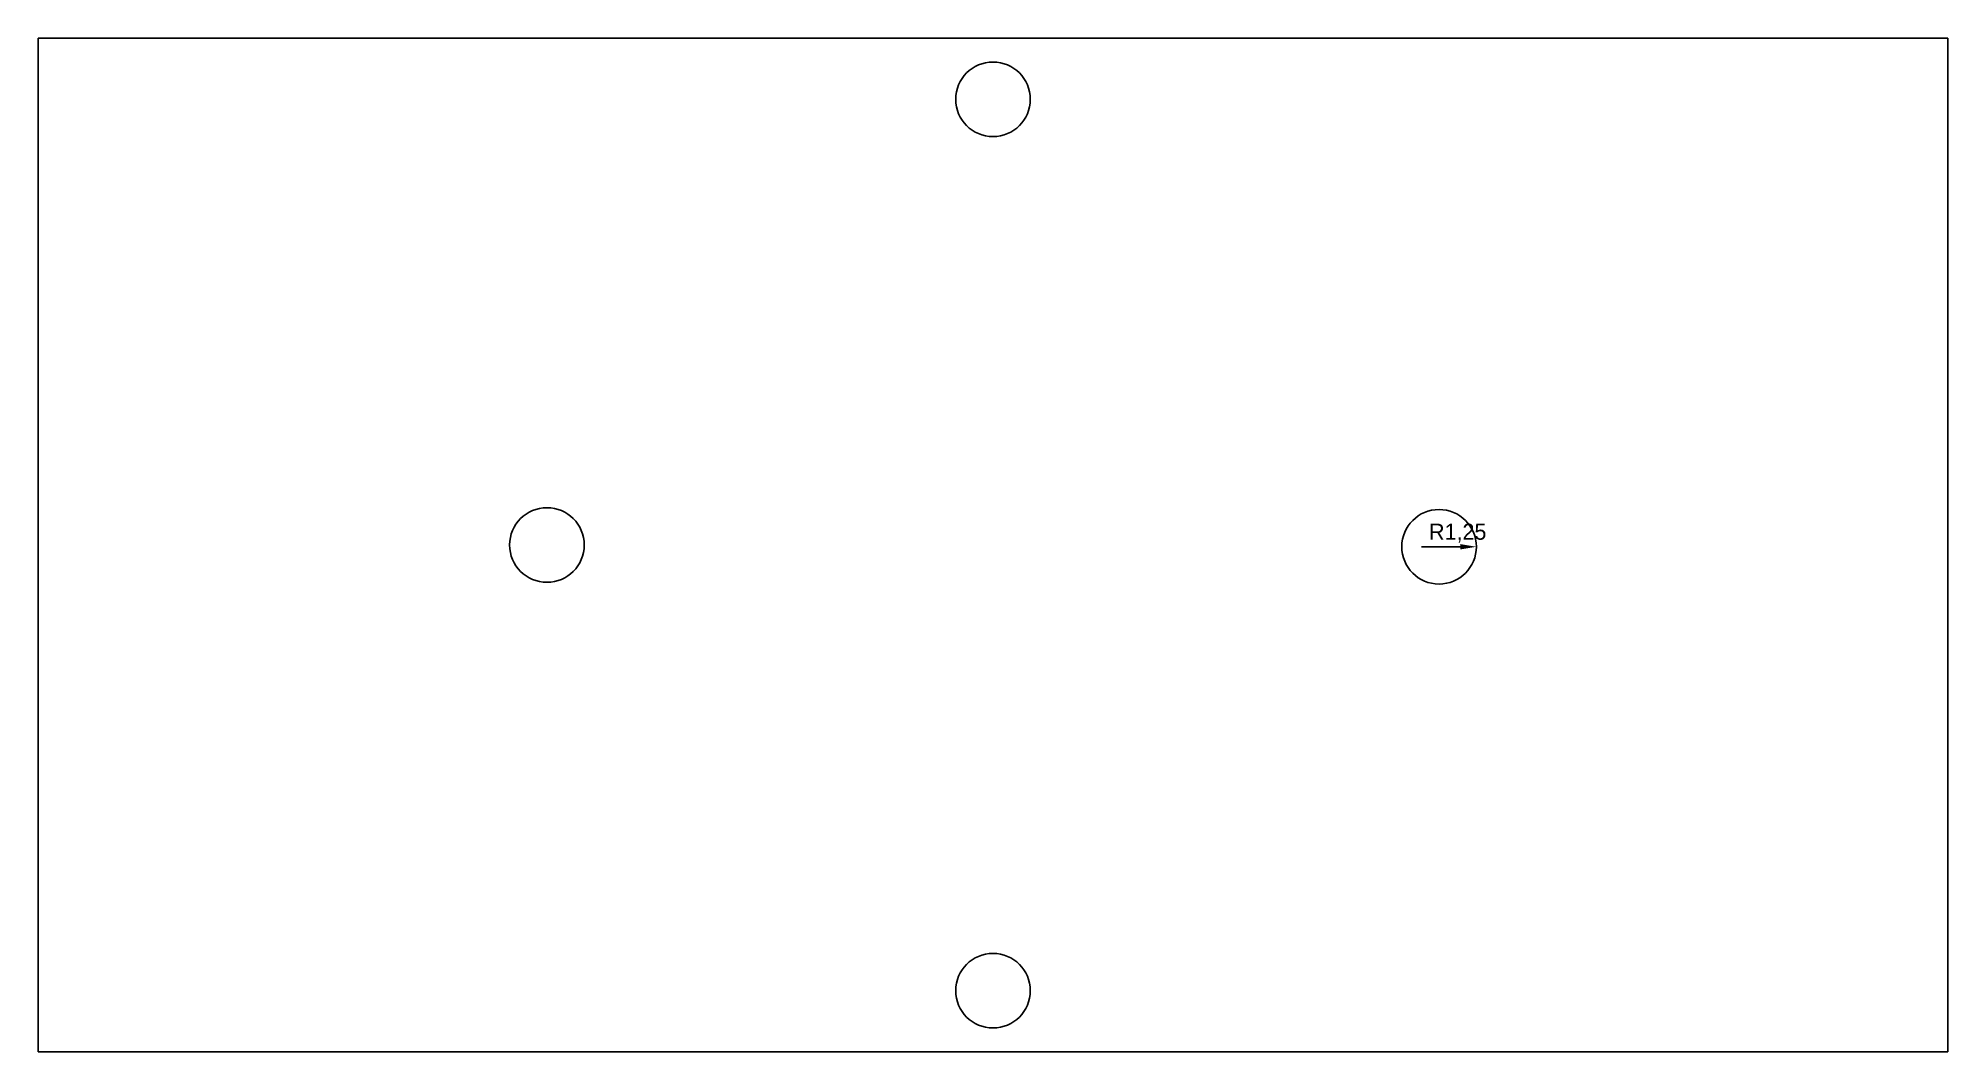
# Model space of a CAD drawing. Header units: millimetres. Extents: x -32 to 32, y -17 to 17.
import ezdxf

# ---------------------------------------------------------------- set-up
doc = ezdxf.new("R2010")
doc.units = ezdxf.units.MM
doc.layers.add('Dimensions', color=7, linetype='Continuous')
doc.layers.add('草图平面 01', color=7, linetype='Continuous')
doc.dimstyles.new('ISO-25', dxfattribs={"dimtxt": 2.5, "dimasz": 2.5, "dimexe": 1.25, "dimexo": 0.625, "dimtad": 1, "dimtxsty": 'Standard', "dimcen": 2.5, "dimadec": 0, "dimazin": 0, "dimtfac": 1, "dimtmove": 0, "dimatfit": 3, "dimfxl": 1, "dimarcsym": 0})

# ---------------------------------------------------------------- blocks, each defined once
blk = doc.blocks.new('*D1')
at = {"layer": 'Defpoints', "color": 0}
for p in [(14.95, -0.059), (16.2, -0.059)]:
    blk.add_point(p, dxfattribs=at)
at = {"layer": 'Dimensions', "color": 140, "lineweight": -2}
blk.add_line((15.661, -0.059), (14.363, -0.059), dxfattribs=at)
at = {"layer": 'Dimensions', "color": 140}
blk.add_solid([(15.661, -0.149), (15.661, 0.031), (16.2, -0.059)], dxfattribs=at)
at = {"layer": 'Dimensions', "color": 140, "insert": (15.575, 0.396), "char_height": 0.5387, "attachment_point": 5}
blk.add_mtext('R1,25', dxfattribs=at)

msp = doc.modelspace()

# ---------------------------------------------------------------- linework, layer by layer
at = {"layer": '草图平面 01'}
for p, q in [((-32, 17), (-32, -17)), ((32, 17), (-32, 17)), ((32, -17), (32, 17)), ((-32, -17), (32, -17))]:
    msp.add_line(p, q, dxfattribs=at)
for centre in [(0, 14.95), (-14.95, 0), (14.9499, -0.0592), (0, -14.95)]:
    msp.add_circle(centre, 1.25, dxfattribs=at)

# ---------------------------------------------------------------- dimensions: what is measured, and where the dimension line sits
at = {"layer": 'Dimensions'}
dim = msp.add_radius_dim(center=(14.9499, -0.0592), mpoint=(16.1999, -0.0592), dimstyle='ISO-25', override={"dimscale": 0.215488, "dimdec": 3, "dimzin": 8, "dimlunit": 2, "dimclrd": 140, "dimclre": 140, "dimclrt": 140}, dxfattribs=at)
dim.commit()
dim.dimension.update_dxf_attribs({"geometry": '*D1', "text_midpoint": (15.5749, -0.0592), "dimtype": 164})

doc.saveas('drawing.dxf')
